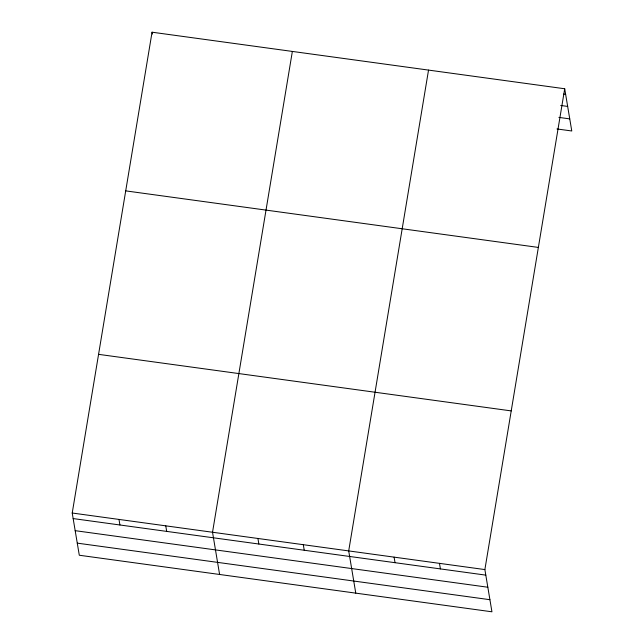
<?xml version="1.0" encoding="UTF-8"?>
<svg xmlns="http://www.w3.org/2000/svg" width="644" height="644" viewBox="0 0 644 644"><rect width="100%" height="100%" fill="white"/><g stroke="black" fill="none" stroke-linecap="round" stroke-linejoin="round"><path stroke-width="0.97" d="M564.707 88.759L484.876 569.578L491.944 611.8L79.293 555.241L72.225 513.018L152.056 32.2L564.707 88.759L571.775 130.982L556.971 128.953M292.36 51.431L212.528 532.25L219.596 574.472M428.534 70.091L348.702 550.91L355.77 593.132M563.661 94.048L565.633 94.314M560.755 105.471L567.662 106.413M558.895 117.393L569.747 118.882M125.717 190.874L538.36 247.425M98.572 354.345L511.223 410.904M72.225 513.018L484.876 569.578M73.158 518.573L485.809 575.132M75.179 530.672L487.83 587.231M77.272 543.142L489.915 599.701M439.482 563.355L440.416 568.91M394.096 557.132L395.022 562.687M303.308 544.687L304.242 550.25M257.922 538.473L258.848 544.027M152.056 32.2L152.37 34.051M165.758 525.834L166.691 531.397M118.995 519.426L119.921 524.989"/></g></svg>
